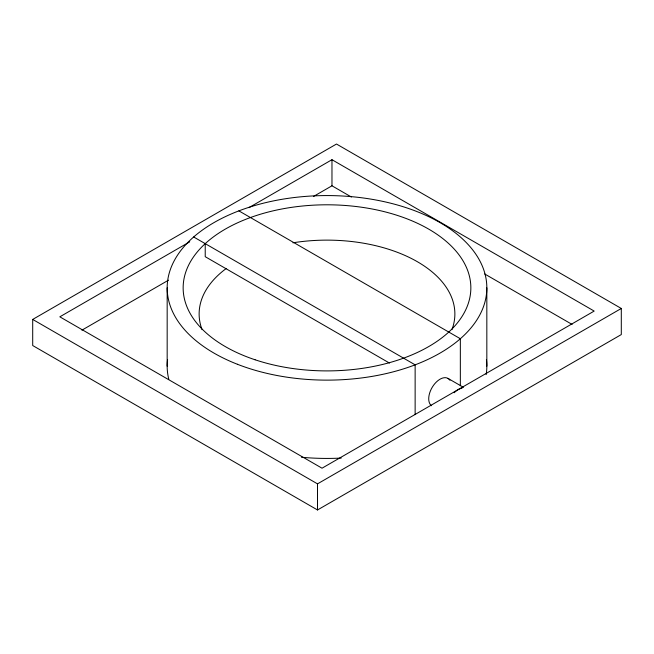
<?xml version="1.0" encoding="UTF-8"?>
<svg xmlns="http://www.w3.org/2000/svg" width="654" height="654" viewBox="0 0 654 654"><rect width="100%" height="100%" fill="white"/><g stroke="black" fill="none" stroke-linecap="round" stroke-linejoin="round"><path stroke-width="0.98" d="M32.7 319.43L336.491 144.035L621.3 308.467L621.3 334.57L317.509 509.965L32.7 345.533L32.7 319.43L317.509 483.862L621.3 308.467M189.717 241.833L59.825 316.822L322.03 468.199L594.175 311.075L331.97 159.699L248.912 207.653M81.913 330.164L168.503 280.174M313.421 196.511L331.97 185.801L351.394 197.009M484.704 273.977L572.103 324.433M238.865 210.866L460.342 338.731L460.342 385.713M448.006 378.413L463.506 387.356M193.658 236.969L415.135 364.834L415.135 414.661M389.465 363.06L205.225 256.695L205.225 243.64M486.829 287.85L486.829 366.15M331.97 159.699L331.97 185.801M317.509 483.862L317.509 509.965M167.171 287.85L167.171 366.15M486.429 359.569A159.829 92.279 0 0 1 486.159 374.611M341.249 458.062A159.829 92.279 0 0 1 301.437 457.244M168.797 379.287A159.829 92.279 0 0 1 167.571 359.569M431.476 405.725A15.982 9.23 -60 0 1 433.569 385.255A15.982 9.23 -60 0 1 449.936 380.268M454.154 392.743A15.982 9.23 -60 0 1 462.051 388.182M292.927 242.798A127.865 73.82 0 0 1 451.947 329.641M202.053 329.641A127.865 73.82 0 0 1 226.219 268.516M237.41 364.27A159.829 92.279 0 0 0 486.429 294.431A159.829 92.279 0 0 0 257.161 204.849A159.829 92.279 0 0 0 237.41 364.27M255.076 359.774A143.847 83.05 0 0 0 470.847 287.85A143.847 83.05 0 0 0 255.076 215.926A143.847 83.05 0 0 0 255.076 359.774"/></g></svg>
